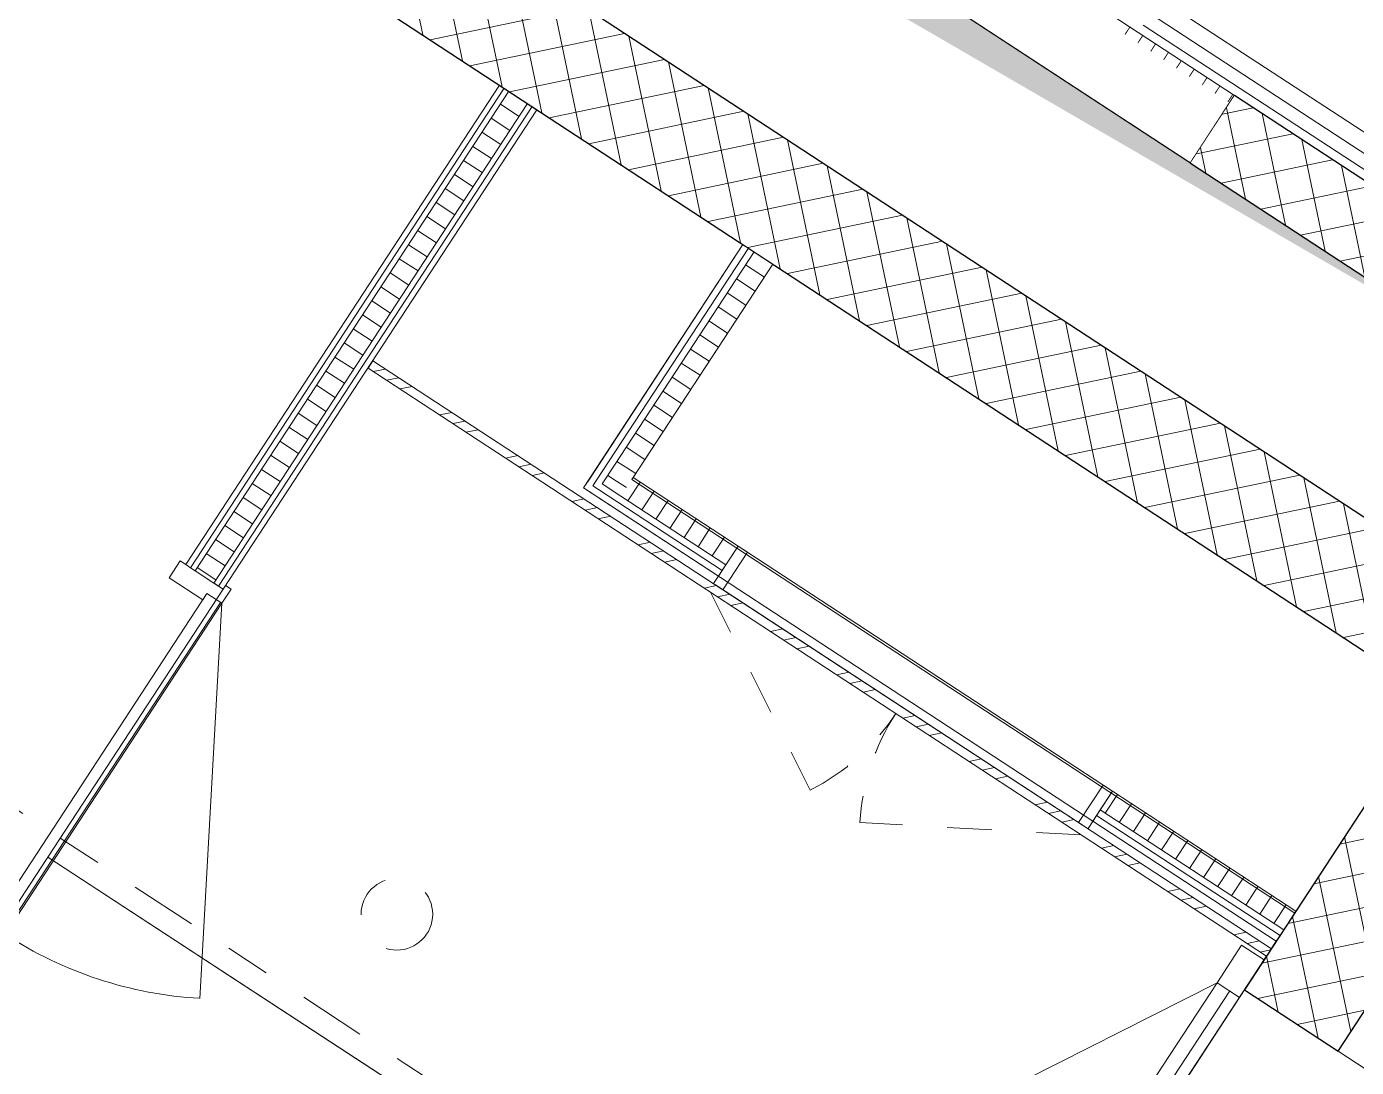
# Model space of a CAD drawing. Header units: metres. Extents: x 2696278.3 to 2696314, y 1245153.2 to 1245192.4.
# Drawn here: x 2696289.467 to 2696292.439, y 1245168.509 to 1245170.835 of the extents above; entities that cross this region are included whole.
import ezdxf

# ---------------------------------------------------------------- set-up
doc = ezdxf.new("R2010")
doc.units = ezdxf.units.M
doc.set_wipeout_variables(frame=1)
for name, pattern in [('000_hbf_Strich 2_1mm', [0.15, 0.1, -0.05]), ('000_hbf_Strichpunkt 3_1_1mm Achsen', [0.25, 0.15, -0.05, 0, -0.05]), ('Strich 1 für MST 1_100', [0.075, 0.05, -0.025]), ('Wipeout_Contour', [10000, 0, -10000])]:
    doc.linetypes.add(name, pattern=pattern)
for name, color, linetype in [('0 Schichttrennlinien', 7, 'Continuous'), ('00_kosmetik 2D-pläne.HBF Schichttrennlinien', 7, 'Continuous'), ('010 Türen', 7, 'Continuous'), ('0_C22_Innenwandkonstruktion.3D', 7, 'Continuous'), ('0_C22_Innenwandkonstruktion.3D Bauteilschraffuren', 7, 'Continuous'), ('0_C22_Innenwandkonstruktion.3D Schichttrennlinien', 7, 'Continuous'), ('0_C42_Treppe_ Rampe.3D', 7, 'Continuous'), ('0_C51_Durchbruch_ Schiltz zu Konstruktion.3D', 7, 'Continuous'), ('0_G20_Bodenbelag.3D', 7, 'Continuous'), ('0_J11_Allgemeines Mobiliar.3D Bauteilschraffuren', 7, 'Continuous'), ('1_M01_Achsen.V', 7, 'Continuous'), ('1_R01_Raumstempel.V Kontur', 7, 'Continuous')]:
    doc.layers.add(name, color=color, linetype=linetype)
pattern_1 = [(146.8, (2696295.289407, 1245171.756836), (0.02053362, 0.03137866), [])]
pattern_2 = [(236.8, (2696295.289407, 1245171.756836), (0.03137866, -0.02053362), [])]
pattern_3 = [(56.8, (2696295.289407, 1245171.756836), (-0.03137866, 0.02053362), [])]
pattern_4 = [(11.8, (2696295.28941, 1245171.756836), (-0.0153372, 0.0734151), []), (101.8, (2696295.28941, 1245171.756836), (0.0734151, 0.0153372), [])]

msp = doc.modelspace()

# ---------------------------------------------------------------- hatches: boundary and pattern name
at = {"layer": '0_C22_Innenwandkonstruktion.3D Bauteilschraffuren', "linetype": 'Continuous', "lineweight": 0, "true_color": 0xffffff}
h = msp.add_hatch(dxfattribs=at)
h.set_pattern_fill('DÄMMSTOFF__ALLGEMEIN_VER_31', angle=-33.2, style=0, pattern_type=2)
h.set_pattern_definition(pattern_3)
h.paths.add_polyline_path([(2696291.4096, 1245169.2998), (2696291.4206, 1245169.3165), (2696291.0064, 1245169.5876), (2696290.9954, 1245169.5708)])
h = msp.add_hatch(dxfattribs=at)
h.set_pattern_fill('DÄMMSTOFF__ALLGEMEIN_VER_31', angle=-33.2, style=0, pattern_type=2)
h.set_pattern_definition(pattern_3)
h.paths.add_polyline_path([(2696291.8238, 1245169.0288), (2696291.8348, 1245169.0455), (2696291.4206, 1245169.3165), (2696291.4096, 1245169.2998)])
at = {"layer": '0_J11_Allgemeines Mobiliar.3D Bauteilschraffuren', "linetype": 'Continuous', "lineweight": 18}
for points in [[(2696291.9319, 1245170.8343), (2696291.9209, 1245170.8176), (2696291.9226, 1245170.8165), (2696291.9335, 1245170.8333)], [(2696291.9606, 1245170.8155), (2696291.9497, 1245170.7988), (2696291.9513, 1245170.7977), (2696291.9623, 1245170.8144)], [(2696291.9893, 1245170.7967), (2696291.9784, 1245170.78), (2696291.9801, 1245170.7789), (2696291.991, 1245170.7956)], [(2696292.0181, 1245170.7779), (2696292.0071, 1245170.7612), (2696292.0088, 1245170.7601), (2696292.0198, 1245170.7768)], [(2696292.0468, 1245170.7591), (2696292.0359, 1245170.7424), (2696292.0376, 1245170.7413), (2696292.0485, 1245170.758)], [(2696292.0756, 1245170.7403), (2696292.0646, 1245170.7236), (2696292.0663, 1245170.7225), (2696292.0772, 1245170.7392)], [(2696292.1043, 1245170.7215), (2696292.0934, 1245170.7048), (2696292.095, 1245170.7037), (2696292.106, 1245170.7204)], [(2696292.1331, 1245170.7027), (2696292.1221, 1245170.686), (2696292.1238, 1245170.6849), (2696292.1347, 1245170.7016)], [(2696292.1618, 1245170.6839), (2696292.1508, 1245170.6672), (2696292.1525, 1245170.6661), (2696292.1635, 1245170.6828)]]:
    msp.add_hatch(color=252, dxfattribs=at).paths.add_polyline_path(points)

# ---------------------------------------------------------------- linework, layer by layer
at = {"color": 7, "linetype": '000_hbf_Strich 2_1mm', "lineweight": 13, "flags": 128}
msp.add_lwpolyline([(2696290.5935, 1245171.4951), (2696293.041, 1245169.8934), (2696292.7946, 1245169.5169), (2696290.3471, 1245171.1185)], close=True, dxfattribs=at)
at = {"layer": '00_kosmetik 2D-pläne.HBF Schichttrennlinien', "color": 7, "linetype": 'Continuous', "lineweight": 13}
msp.add_line((2696291.2001, 1245171.0981), (2696292.1206, 1245170.4958), dxfattribs=at)
at = {"layer": '010 Türen', "color": 7, "linetype": 'Continuous', "lineweight": 13}
for p, q in [((2696290.9954, 1245169.5708), (2696290.9913, 1245169.5736)), ((2696291.0064, 1245169.5876), (2696290.9954, 1245169.5708)), ((2696291.0064, 1245169.5876), (2696290.9954, 1245169.5708)), ((2696291.0231, 1245169.5766), (2696291.0064, 1245169.5876)), ((2696291.4206, 1245169.3165), (2696291.0064, 1245169.5876)), ((2696289.3862, 1245168.8284), (2696289.8702, 1245169.5681)), ((2696289.9037, 1245169.5462), (2696289.4197, 1245168.8065)), ((2696289.9037, 1245169.5462), (2696289.8544, 1245168.6635)), ((2696289.8609, 1245169.5538), (2696289.8702, 1245169.5681)), ((2696290.9954, 1245169.5708), (2696291.4096, 1245169.2998)), ((2696291.4206, 1245169.3165), (2696291.4096, 1245169.2998)), ((2696291.4096, 1245169.2998), (2696291.4206, 1245169.3165)), ((2696291.8348, 1245169.0455), (2696291.4206, 1245169.3165)), ((2696291.4096, 1245169.2998), (2696291.8238, 1245169.0288)), ((2696291.8181, 1245169.0564), (2696291.8348, 1245169.0455)), ((2696291.8348, 1245169.0455), (2696291.8238, 1245169.0288)), ((2696291.8238, 1245169.0288), (2696291.8348, 1245169.0455)), ((2696291.8238, 1245169.0288), (2696291.828, 1245169.026)), ((2696292.1276, 1245168.6985), (2696291.235, 1245168.2477)), ((2696292.1276, 1245168.6985), (2696291.58, 1245167.8618))]:
    msp.add_line(p, q, dxfattribs=at)
at = {"layer": '010 Türen', "color": 7, "linetype": 'Strich 1 für MST 1_100', "lineweight": 5}
for p, q in [((2696290.9954, 1245169.5708), (2696291.2186, 1245169.129)), ((2696291.8238, 1245169.0288), (2696291.3296, 1245169.0564))]:
    msp.add_line(p, q, dxfattribs=at)
for centre, start, end in [((2696290.9954, 1245169.5708), 296.8, 326.8), ((2696291.8238, 1245169.0288), 146.8, 176.8)]:
    msp.add_arc(centre, 0.495, start, end, dxfattribs=at)
at = {"layer": '010 Türen', "color": 7, "linetype": 'Continuous', "lineweight": 13}
msp.add_arc((2696289.9037, 1245169.5462), 0.884, 236.8, 266.8, dxfattribs=at)
at = {"layer": '0_C22_Innenwandkonstruktion.3D', "color": 7, "linetype": 'Continuous', "lineweight": 25, "flags": 128}
msp.add_lwpolyline([(2696292.0683, 1245170.53), (2696292.1668, 1245170.6806)], dxfattribs=at)
at = {"layer": '0_C42_Treppe_ Rampe.3D', "color": 7, "linetype": 'Continuous', "lineweight": 13}
msp.add_line((2696291.9623, 1245170.8383), (2696292.9664, 1245170.1813), dxfattribs=at)
at = {"layer": '0_G20_Bodenbelag.3D', "color": 255, "linetype": 'Wipeout_Contour', "lineweight": 18, "flags": 128}
for points in [[(2696294.7354, 1245172.848), (2696295.3815, 1245173.8353), (2696295.7162, 1245173.6163), (2696296.3158, 1245174.5326), (2696296.1066, 1245174.6695), (2696296.676, 1245175.5397), (2696298.4332, 1245174.3898), (2696297.8638, 1245173.5195), (2696297.6546, 1245173.6564), (2696297.055, 1245172.7402), (2696297.4148, 1245172.5048), (2696296.8946, 1245171.7098), (2696297.1038, 1245171.5729), (2696295.5049, 1245169.1296), (2696295.2957, 1245169.2665), (2696295.0603, 1245168.9067), (2696294.7005, 1245169.1421), (2696293.7368, 1245167.6695), (2696293.946, 1245167.5326), (2696293.3765, 1245166.6623), (2696293.1673, 1245166.7992), (2696291.8285, 1245167.6753), (2696291.6193, 1245167.8122), (2696292.1888, 1245168.6824), (2696292.398, 1245168.5455), (2696293.3617, 1245170.0182), (2696293.1943, 1245170.1277), (2696294.9027, 1245172.7384)], [(2696285.53, 1245171.1994), (2696286.3919, 1245170.6354), (2696289.2536, 1245168.7627), (2696289.2837, 1245168.8087), (2696289.3674, 1245168.754), (2696289.8821, 1245169.5405), (2696289.7984, 1245169.5953), (2696290.524, 1245170.704), (2696290.001, 1245171.0462), (2696290.3897, 1245171.6403), (2696287.1891, 1245173.7347)], [(2696285.4201, 1245167.3275), (2696283.723, 1245168.438), (2696281.7847, 1245165.4759), (2696288.3742, 1245161.1638), (2696290.2469, 1245164.0256), (2696288.8536, 1245164.9373), (2696290.9043, 1245168.0709), (2696291.5235, 1245167.6657), (2696292.2599, 1245168.7912), (2696290.7119, 1245169.8042), (2696291.0678, 1245170.3481), (2696290.6076, 1245170.6492), (2696289.8575, 1245169.5029), (2696289.3428, 1245168.7163), (2696289.2825, 1245168.6243), (2696287.1723, 1245170.0052)]]:
    msp.add_lwpolyline(points, close=True, dxfattribs=at)
at = {"layer": '0_G20_Bodenbelag.3D', "color": 254, "linetype": 'Continuous', "lineweight": 18, "flags": 128}
msp.add_lwpolyline([(2696291.6193, 1245167.8122), (2696292.1632, 1245167.4563), (2696292.7327, 1245168.3265), (2696292.1888, 1245168.6824)], close=True, dxfattribs=at)
at = {"layer": '1_R01_Raumstempel.V Kontur', "color": 51, "linetype": 'Continuous', "lineweight": 0, "true_color": 0xffffa8, "flags": 128}
msp.add_lwpolyline([(2696295.3808, 1245173.8358), (2696293.1222, 1245175.3138), (2696290.7129, 1245171.632), (2696292.9716, 1245170.154)], close=True, dxfattribs=at)
at = {"layer": '1_R01_Raumstempel.V Kontur', "color": 21, "linetype": 'Continuous', "lineweight": 0, "true_color": 0xffa8a8, "flags": 128}
for points in [[(2696287.1883, 1245173.7353), (2696285.5182, 1245171.1832), (2696286.3788, 1245170.62), (2696286.3897, 1245170.6368), (2696289.2536, 1245168.7627), (2696289.3081, 1245168.846), (2696289.3918, 1245168.7912), (2696289.4736, 1245168.9163), (2696289.9065, 1245169.5778), (2696289.8228, 1245169.6326), (2696290.524, 1245170.704), (2696290.001, 1245171.0462), (2696290.3897, 1245171.6403), (2696288.0594, 1245173.1653), (2696288.1141, 1245173.249), (2696287.3275, 1245173.7637), (2696287.2728, 1245173.68)], [(2696291.0678, 1245170.3481), (2696290.6076, 1245170.6492), (2696289.9065, 1245169.5778), (2696289.5148, 1245168.9793), (2696291.5236, 1245167.666), (2696292.2599, 1245168.7912), (2696290.7119, 1245169.8042)], [(2696285.42, 1245167.3276), (2696287.2155, 1245166.1526), (2696286.8213, 1245165.5501), (2696288.5502, 1245164.4188), (2696289.9183, 1245163.5235), (2696290.2469, 1245164.0256), (2696288.856, 1245164.9357), (2696290.9067, 1245168.0697), (2696289.5148, 1245168.9793), (2696289.2825, 1245168.6243), (2696287.1723, 1245170.0052)]]:
    msp.add_lwpolyline(points, close=True, dxfattribs=at)
at = {"layer": '1_R01_Raumstempel.V Kontur', "color": 51, "linetype": 'Continuous', "lineweight": 0, "true_color": 0xffffa8, "flags": 128}
msp.add_lwpolyline([(2696294.9027, 1245172.7384), (2696293.1943, 1245170.1277), (2696293.3617, 1245170.0182), (2696292.398, 1245168.5455), (2696292.1888, 1245168.6824), (2696291.6193, 1245167.8122), (2696291.8285, 1245167.6753), (2696293.1673, 1245166.7992), (2696293.3765, 1245166.6623), (2696293.946, 1245167.5325), (2696293.7368, 1245167.6694), (2696294.7005, 1245169.1421), (2696295.0603, 1245168.9067), (2696295.2957, 1245169.2665), (2696295.4715, 1245169.1515), (2696297.0704, 1245171.5948)], dxfattribs=at)

# ---------------------------------------------------------------- next in the draw order: wipeouts: each hides what was drawn before it
at = {"color": 254, "linetype": 'Wipeout_Contour', "lineweight": 0, "ltscale": 15.690938}
msp.add_wipeout([(2696290.7119, 1245169.8042), (2696290.7245, 1245169.796), (2696290.7327, 1245169.8085)], dxfattribs=at).dxf.layer = '0_C22_Innenwandkonstruktion.3D Bauteilschraffuren'
at = {"color": 254, "linetype": 'Wipeout_Contour', "lineweight": 0, "ltscale": 17.279883}
msp.add_wipeout([(2696291.8499, 1245169.0595), (2696292.2599, 1245168.7912), (2696292.2682, 1245168.8037), (2696291.8581, 1245169.072)], dxfattribs=at).dxf.layer = '0_C22_Innenwandkonstruktion.3D Bauteilschraffuren'

# ---------------------------------------------------------------- next in the draw order: wipeouts: each hides what was drawn before it
at = {"color": 254, "linetype": 'Wipeout_Contour', "lineweight": 0, "ltscale": 15.628823}
msp.add_wipeout([(2696290.7327, 1245169.8085), (2696290.7452, 1245169.8003), (2696290.7535, 1245169.8129)], dxfattribs=at).dxf.layer = '0_C22_Innenwandkonstruktion.3D Bauteilschraffuren'
at = {"color": 254, "linetype": 'Wipeout_Contour', "lineweight": 0, "ltscale": 17.222397}
msp.add_wipeout([(2696292.2764, 1245168.8163), (2696291.8664, 1245169.0846), (2696291.8581, 1245169.072), (2696292.2682, 1245168.8037)], dxfattribs=at).dxf.layer = '0_C22_Innenwandkonstruktion.3D Bauteilschraffuren'

# ---------------------------------------------------------------- next in the draw order: wipeouts: each hides what was drawn before it
at = {"color": 254, "linetype": 'Wipeout_Contour', "lineweight": 0, "ltscale": 14.300609}
msp.add_wipeout([(2696290.7201, 1245169.8167), (2696290.7119, 1245169.8042), (2696290.7327, 1245169.8085)], dxfattribs=at).dxf.layer = '0_C22_Innenwandkonstruktion.3D Bauteilschraffuren'
at = {"color": 254, "linetype": 'Wipeout_Contour', "lineweight": 0, "ltscale": 15.496808}
msp.add_wipeout([(2696290.7535, 1245169.8129), (2696290.7953, 1245169.7855), (2696290.8227, 1245169.8273)], dxfattribs=at).dxf.layer = '0_C22_Innenwandkonstruktion.3D Bauteilschraffuren'
at = {"color": 254, "linetype": 'Wipeout_Contour', "lineweight": 0, "ltscale": 17.095816}
msp.add_wipeout([(2696292.3038, 1245168.8581), (2696291.8937, 1245169.1264), (2696291.8664, 1245169.0846), (2696292.2764, 1245168.8163)], dxfattribs=at).dxf.layer = '0_C22_Innenwandkonstruktion.3D Bauteilschraffuren'

# ---------------------------------------------------------------- next in the draw order: hatches: boundary and pattern name
at = {"layer": '0_C22_Innenwandkonstruktion.3D Bauteilschraffuren', "linetype": 'Continuous', "lineweight": 0, "true_color": 0x000000}
h = msp.add_hatch(dxfattribs=at)
h.set_pattern_fill('DÄMMSTOFF__ALLGEMEIN_VER_31', color=18, angle=-33.2, style=0, pattern_type=2)
h.set_pattern_definition(pattern_1)
h.paths.add_polyline_path([(2696290.7535, 1245169.8129), (2696290.7953, 1245169.7855), (2696290.8227, 1245169.8273)])
h = msp.add_hatch(dxfattribs=at)
h.set_pattern_fill('DÄMMSTOFF__ALLGEMEIN_VER_31', color=18, angle=-33.2, style=0, pattern_type=2)
h.set_pattern_definition(pattern_2)
h.paths.add_polyline_path([(2696292.3038, 1245168.8581), (2696291.8937, 1245169.1264), (2696291.8664, 1245169.0846), (2696292.2764, 1245168.8163)])

# ---------------------------------------------------------------- next in the draw order: linework, layer by layer
at = {"layer": '010 Türen', "color": 7, "linetype": 'Continuous', "lineweight": 13}
for p, q in [((2696291.8728, 1245169.1401), (2696291.8181, 1245169.0564)), ((2696291.8937, 1245169.1264), (2696291.8728, 1245169.1401)), ((2696291.828, 1245169.026), (2696291.8937, 1245169.1264)), ((2696291.8664, 1245169.0846), (2696291.8937, 1245169.1264)), ((2696291.8664, 1245169.0846), (2696291.8937, 1245169.1264)), ((2696291.8499, 1245169.0595), (2696291.8581, 1245169.072)), ((2696291.8499, 1245169.0595), (2696291.8581, 1245169.072)), ((2696291.8581, 1245169.072), (2696291.8664, 1245169.0846)), ((2696291.8581, 1245169.072), (2696291.8664, 1245169.0846))]:
    msp.add_line(p, q, dxfattribs=at)
at = {"layer": '0_C22_Innenwandkonstruktion.3D', "color": 7, "linetype": 'Continuous', "lineweight": 13}
for p, q in [((2696291.8664, 1245169.0846), (2696291.8937, 1245169.1264)), ((2696291.8499, 1245169.0595), (2696291.8581, 1245169.072)), ((2696291.8581, 1245169.072), (2696291.8664, 1245169.0846))]:
    msp.add_line(p, q, dxfattribs=at)
at = {"layer": '0_C22_Innenwandkonstruktion.3D', "color": 7, "linetype": 'Continuous', "lineweight": 13, "flags": 128}
for points in [[(2696292.3038, 1245168.8581), (2696291.8937, 1245169.1264)], [(2696291.8499, 1245169.0595), (2696292.2599, 1245168.7912)], [(2696292.3038, 1245168.8581), (2696292.2764, 1245168.8163)], [(2696292.2682, 1245168.8037), (2696292.2599, 1245168.7912)], [(2696292.2764, 1245168.8163), (2696292.2682, 1245168.8037)]]:
    msp.add_lwpolyline(points, dxfattribs=at)
at = {"layer": '0_C22_Innenwandkonstruktion.3D Schichttrennlinien', "color": 7, "linetype": 'Continuous', "lineweight": 5}
for p, q in [((2696291.8581, 1245169.072), (2696292.2682, 1245168.8037)), ((2696291.8664, 1245169.0846), (2696292.2764, 1245168.8163))]:
    msp.add_line(p, q, dxfattribs=at)

# ---------------------------------------------------------------- next in the draw order: wipeouts: each hides what was drawn before it
at = {"color": 254, "linetype": 'Wipeout_Contour', "lineweight": 0, "ltscale": 18.851991}
msp.add_wipeout([(2696290.7201, 1245169.8167), (2696290.7327, 1245169.8085), (2696291.0804, 1245170.3399), (2696291.0678, 1245170.3481)], dxfattribs=at).dxf.layer = '0_C22_Innenwandkonstruktion.3D Bauteilschraffuren'

# ---------------------------------------------------------------- next in the draw order: wipeouts: each hides what was drawn before it
at = {"color": 254, "linetype": 'Wipeout_Contour', "lineweight": 0, "ltscale": 14.238721}
msp.add_wipeout([(2696290.7409, 1245169.8211), (2696290.7327, 1245169.8085), (2696290.7535, 1245169.8129)], dxfattribs=at).dxf.layer = '0_C22_Innenwandkonstruktion.3D Bauteilschraffuren'

# ---------------------------------------------------------------- next in the draw order: linework, layer by layer
at = {"layer": '0_C22_Innenwandkonstruktion.3D', "color": 7, "linetype": 'Continuous', "lineweight": 13, "flags": 128}
msp.add_lwpolyline([(2696290.7119, 1245169.8042), (2696290.7245, 1245169.796)], dxfattribs=at)

# ---------------------------------------------------------------- next in the draw order: wipeouts: each hides what was drawn before it
at = {"color": 254, "linetype": 'Wipeout_Contour', "lineweight": 0, "ltscale": 18.793543}
msp.add_wipeout([(2696290.7535, 1245169.8129), (2696291.093, 1245170.3317), (2696291.0804, 1245170.3399), (2696290.7409, 1245169.8211)], dxfattribs=at).dxf.layer = '0_C22_Innenwandkonstruktion.3D Bauteilschraffuren'

# ---------------------------------------------------------------- next in the draw order: wipeouts: each hides what was drawn before it
at = {"color": 254, "linetype": 'Wipeout_Contour', "lineweight": 0, "ltscale": 14.097241}
msp.add_wipeout([(2696290.7808, 1245169.8547), (2696290.7535, 1245169.8129), (2696290.8227, 1245169.8273)], dxfattribs=at).dxf.layer = '0_C22_Innenwandkonstruktion.3D Bauteilschraffuren'

# ---------------------------------------------------------------- next in the draw order: hatches: boundary and pattern name
at = {"layer": '0_C22_Innenwandkonstruktion.3D Bauteilschraffuren', "linetype": 'Continuous', "lineweight": 0, "true_color": 0x000000}
h = msp.add_hatch(dxfattribs=at)
h.set_pattern_fill('DÄMMSTOFF__ALLGEMEIN_VER_31', color=18, angle=-33.2, style=0, pattern_type=2)
h.set_pattern_definition(pattern_1)
h.paths.add_polyline_path([(2696290.7808, 1245169.8547), (2696290.7535, 1245169.8129), (2696290.8227, 1245169.8273)])

# ---------------------------------------------------------------- next in the draw order: linework, layer by layer
at = {"layer": '0_C22_Innenwandkonstruktion.3D Schichttrennlinien', "color": 7, "linetype": 'Continuous', "lineweight": 5}
for p, q in [((2696290.7409, 1245169.8211), (2696290.7327, 1245169.8085)), ((2696290.7327, 1245169.8085), (2696290.7452, 1245169.8003))]:
    msp.add_line(p, q, dxfattribs=at)

# ---------------------------------------------------------------- next in the draw order: wipeouts: each hides what was drawn before it
at = {"color": 254, "linetype": 'Wipeout_Contour', "lineweight": 0, "ltscale": 18.636427}
msp.add_wipeout([(2696290.8227, 1245169.8273), (2696291.1348, 1245170.3043), (2696291.093, 1245170.3317), (2696290.7808, 1245169.8547)], dxfattribs=at).dxf.layer = '0_C22_Innenwandkonstruktion.3D Bauteilschraffuren'

# ---------------------------------------------------------------- next in the draw order: hatches: boundary and pattern name
at = {"layer": '0_C22_Innenwandkonstruktion.3D Bauteilschraffuren', "linetype": 'Continuous', "lineweight": 0, "true_color": 0x000000}
h = msp.add_hatch(dxfattribs=at)
h.set_pattern_fill('DÄMMSTOFF__ALLGEMEIN_VER_31', color=18, angle=-33.2, style=0, pattern_type=2)
h.set_pattern_definition(pattern_1)
h.paths.add_polyline_path([(2696290.8227, 1245169.8273), (2696291.1348, 1245170.3043), (2696291.093, 1245170.3317), (2696290.7808, 1245169.8547)])

# ---------------------------------------------------------------- next in the draw order: linework, layer by layer
at = {"layer": '0_C22_Innenwandkonstruktion.3D', "color": 7, "linetype": 'Continuous', "lineweight": 13, "flags": 128}
for points in [[(2696291.0678, 1245170.3481), (2696290.7119, 1245169.8042)], [(2696291.0804, 1245170.3399), (2696291.0678, 1245170.3481)], [(2696291.093, 1245170.3317), (2696291.0804, 1245170.3399)], [(2696291.1348, 1245170.3043), (2696291.093, 1245170.3317)], [(2696290.8227, 1245169.8273), (2696291.1348, 1245170.3043)]]:
    msp.add_lwpolyline(points, dxfattribs=at)
at = {"layer": '0_C22_Innenwandkonstruktion.3D Schichttrennlinien', "color": 7, "linetype": 'Continuous', "lineweight": 5}
for p, q in [((2696291.0804, 1245170.3399), (2696290.7409, 1245169.8211)), ((2696291.093, 1245170.3317), (2696290.7808, 1245169.8547)), ((2696290.7808, 1245169.8547), (2696290.7535, 1245169.8129)), ((2696290.7535, 1245169.8129), (2696290.7953, 1245169.7855))]:
    msp.add_line(p, q, dxfattribs=at)

# ---------------------------------------------------------------- next in the draw order: wipeouts: each hides what was drawn before it
at = {"color": 254, "linetype": 'Wipeout_Contour', "lineweight": 0, "ltscale": 19.553421}
msp.add_wipeout([(2696290.7327, 1245169.8085), (2696290.7245, 1245169.796), (2696291.0132, 1245169.6071), (2696291.0214, 1245169.6196)], dxfattribs=at).dxf.layer = '0_C22_Innenwandkonstruktion.3D Bauteilschraffuren'

# ---------------------------------------------------------------- next in the draw order: wipeouts: each hides what was drawn before it
at = {"color": 254, "linetype": 'Wipeout_Contour', "lineweight": 0, "ltscale": 19.487492}
msp.add_wipeout([(2696290.7452, 1245169.8003), (2696291.0214, 1245169.6196), (2696291.0296, 1245169.6322), (2696290.7535, 1245169.8129)], dxfattribs=at).dxf.layer = '0_C22_Innenwandkonstruktion.3D Bauteilschraffuren'

# ---------------------------------------------------------------- next in the draw order: linework, layer by layer
at = {"layer": '0_C22_Innenwandkonstruktion.3D Schichttrennlinien', "color": 7, "linetype": 'Continuous', "lineweight": 5}
msp.add_line((2696290.7327, 1245169.8085), (2696290.7452, 1245169.8003), dxfattribs=at)

# ---------------------------------------------------------------- next in the draw order: wipeouts: each hides what was drawn before it
at = {"color": 254, "linetype": 'Wipeout_Contour', "lineweight": 0, "ltscale": 19.324045}
msp.add_wipeout([(2696290.8227, 1245169.8273), (2696290.7953, 1245169.7855), (2696291.0296, 1245169.6322), (2696291.057, 1245169.674)], dxfattribs=at).dxf.layer = '0_C22_Innenwandkonstruktion.3D Bauteilschraffuren'

# ---------------------------------------------------------------- next in the draw order: hatches: boundary and pattern name
at = {"layer": '0_C22_Innenwandkonstruktion.3D Bauteilschraffuren', "linetype": 'Continuous', "lineweight": 0, "true_color": 0x000000}
h = msp.add_hatch(dxfattribs=at)
h.set_pattern_fill('DÄMMSTOFF__ALLGEMEIN_VER_31', color=18, angle=-33.2, style=0, pattern_type=2)
h.set_pattern_definition(pattern_2)
h.paths.add_polyline_path([(2696290.8227, 1245169.8273), (2696290.7953, 1245169.7855), (2696291.0296, 1245169.6322), (2696291.057, 1245169.674)])

# ---------------------------------------------------------------- next in the draw order: linework, layer by layer
at = {"layer": '010 Türen', "color": 7, "linetype": 'Continuous', "lineweight": 13}
for p, q in [((2696290.9913, 1245169.5736), (2696291.057, 1245169.674)), ((2696291.0296, 1245169.6322), (2696291.057, 1245169.674)), ((2696291.0296, 1245169.6322), (2696291.057, 1245169.674)), ((2696291.8937, 1245169.1264), (2696291.057, 1245169.674)), ((2696291.057, 1245169.674), (2696291.0779, 1245169.6603)), ((2696291.0779, 1245169.6603), (2696291.0231, 1245169.5766)), ((2696291.0132, 1245169.6071), (2696291.0214, 1245169.6196)), ((2696291.0132, 1245169.6071), (2696291.0214, 1245169.6196)), ((2696291.0214, 1245169.6196), (2696291.0296, 1245169.6322)), ((2696291.0214, 1245169.6196), (2696291.0296, 1245169.6322))]:
    msp.add_line(p, q, dxfattribs=at)
at = {"layer": '0_C22_Innenwandkonstruktion.3D', "color": 7, "linetype": 'Continuous', "lineweight": 13}
for p, q in [((2696291.0296, 1245169.6322), (2696291.057, 1245169.674)), ((2696291.0132, 1245169.6071), (2696291.0214, 1245169.6196)), ((2696291.0214, 1245169.6196), (2696291.0296, 1245169.6322))]:
    msp.add_line(p, q, dxfattribs=at)
at = {"layer": '0_C22_Innenwandkonstruktion.3D', "color": 7, "linetype": 'Continuous', "lineweight": 13, "flags": 128}
for points in [[(2696291.057, 1245169.674), (2696290.8227, 1245169.8273)], [(2696290.7245, 1245169.796), (2696291.0132, 1245169.6071)]]:
    msp.add_lwpolyline(points, dxfattribs=at)
at = {"layer": '0_C22_Innenwandkonstruktion.3D Schichttrennlinien', "color": 7, "linetype": 'Continuous', "lineweight": 5}
for p, q in [((2696290.7535, 1245169.8129), (2696290.7953, 1245169.7855)), ((2696290.7452, 1245169.8003), (2696291.0214, 1245169.6196)), ((2696290.7953, 1245169.7855), (2696291.0296, 1245169.6322))]:
    msp.add_line(p, q, dxfattribs=at)
at = {"layer": '1_R01_Raumstempel.V Kontur', "color": 151, "linetype": 'Continuous', "lineweight": 0, "true_color": 0xa8c0ff, "flags": 128}
for points in [[(2696290.5935, 1245171.4951), (2696290.3471, 1245171.1185), (2696292.7946, 1245169.5169), (2696293.041, 1245169.8934)], [(2696292.6159, 1245169.3351), (2696291.1348, 1245170.3043), (2696290.8199, 1245169.8231), (2696292.301, 1245168.8539)]]:
    msp.add_lwpolyline(points, close=True, dxfattribs=at)

# ---------------------------------------------------------------- next in the draw order: wipeouts: each hides what was drawn before it
at = {"color": 254, "linetype": 'Wipeout_Contour', "lineweight": 0, "ltscale": 19.10267}
msp.add_wipeout([(2696290.2302, 1245170.0716), (2696292.238, 1245168.7577), (2696292.249, 1245168.7745), (2696290.2412, 1245170.0883)], dxfattribs=at).dxf.layer = '0_C22_Innenwandkonstruktion.3D Bauteilschraffuren'

# ---------------------------------------------------------------- next in the draw order: hatches: boundary and pattern name
at = {"layer": '0_C22_Innenwandkonstruktion.3D Bauteilschraffuren', "linetype": 'Continuous', "lineweight": 0, "true_color": 0x000000}
h = msp.add_hatch(dxfattribs=at)
h.set_pattern_fill('HOLZWERKSTOFF_0001', color=18, angle=-33.2, style=0, pattern_type=2)
h.set_pattern_definition([(191.8, (2696295.28941, 1245171.75684), (-0.025562, 0.1223584), []), (191.8, (2696295.29452, 1245171.73236), (-0.025562, 0.1223584), []), (191.8, (2696295.29963, 1245171.70789), (-0.025562, 0.1223584), [])])
h.paths.add_polyline_path([(2696290.2302, 1245170.0716), (2696292.238, 1245168.7577), (2696292.249, 1245168.7745), (2696290.2412, 1245170.0883)])

# ---------------------------------------------------------------- next in the draw order: linework, layer by layer
at = {"layer": '0 Schichttrennlinien', "color": 7, "linetype": '000_hbf_Strichpunkt 3_1_1mm Achsen', "lineweight": 13}
msp.add_circle((2696290.2947, 1245168.8513), 0.08, dxfattribs=at)
at = {"layer": '0_C22_Innenwandkonstruktion.3D', "color": 7, "linetype": 'Continuous', "lineweight": 18, "flags": 128}
for points in [[(2696290.2412, 1245170.0883), (2696290.2302, 1245170.0716)], [(2696292.249, 1245168.7745), (2696290.2412, 1245170.0883)], [(2696290.2302, 1245170.0716), (2696292.238, 1245168.7577)], [(2696292.238, 1245168.7577), (2696292.249, 1245168.7745)]]:
    msp.add_lwpolyline(points, dxfattribs=at)

# ---------------------------------------------------------------- next in the draw order: wipeouts: each hides what was drawn before it
at = {"color": 254, "linetype": 'Wipeout_Contour', "lineweight": 0, "ltscale": 21.449985}
msp.add_wipeout([(2696289.8228, 1245169.6326), (2696289.8333, 1245169.6257), (2696290.5344, 1245170.6972), (2696290.524, 1245170.704)], dxfattribs=at).dxf.layer = '0_C22_Innenwandkonstruktion.3D Bauteilschraffuren'
at = {"color": 254, "linetype": 'Wipeout_Contour', "lineweight": 0, "ltscale": 12.565606}
msp.add_wipeout([(2696292.0683, 1245170.53), (2696292.8736, 1245170.003), (2696292.9722, 1245170.1536), (2696292.1668, 1245170.6806)], dxfattribs=at).dxf.layer = '0_C22_Innenwandkonstruktion.3D Bauteilschraffuren'

# ---------------------------------------------------------------- next in the draw order: hatches: boundary and pattern name
at = {"layer": '0_C22_Innenwandkonstruktion.3D Bauteilschraffuren', "linetype": 'Continuous', "lineweight": 0, "true_color": 0x000000}
h = msp.add_hatch(dxfattribs=at)
h.set_pattern_fill('BETON_0001', color=18, angle=-33.2, style=0, pattern_type=2)
h.set_pattern_definition(pattern_4)
h.paths.add_polyline_path([(2696292.0683, 1245170.53), (2696292.8736, 1245170.003), (2696292.9722, 1245170.1536), (2696292.1668, 1245170.6806)])

# ---------------------------------------------------------------- next in the draw order: linework, layer by layer
at = {"layer": '010 Türen', "color": 7, "linetype": 'Continuous', "lineweight": 13}
msp.add_line((2696289.8103, 1245169.6408), (2696289.7856, 1245169.6031), dxfattribs=at)
at = {"layer": '0_C22_Innenwandkonstruktion.3D', "color": 7, "linetype": 'Continuous', "lineweight": 25, "flags": 128}
for points in [[(2696292.9722, 1245170.1536), (2696292.1668, 1245170.6806)], [(2696292.0683, 1245170.53), (2696292.8736, 1245170.003)]]:
    msp.add_lwpolyline(points, dxfattribs=at)

# ---------------------------------------------------------------- next in the draw order: wipeouts: each hides what was drawn before it
at = {"color": 254, "linetype": 'Wipeout_Contour', "lineweight": 0, "ltscale": 21.418077}
msp.add_wipeout([(2696290.5449, 1245170.6903), (2696290.5344, 1245170.6972), (2696289.8333, 1245169.6257), (2696289.8437, 1245169.6189)], dxfattribs=at).dxf.layer = '0_C22_Innenwandkonstruktion.3D Bauteilschraffuren'

# ---------------------------------------------------------------- next in the draw order: wipeouts: each hides what was drawn before it
at = {"color": 254, "linetype": 'Wipeout_Contour', "lineweight": 0, "ltscale": 21.22812}
msp.add_wipeout([(2696289.896, 1245169.5846), (2696289.9065, 1245169.5778), (2696290.6076, 1245170.6492), (2696290.5972, 1245170.6561)], dxfattribs=at).dxf.layer = '0_C22_Innenwandkonstruktion.3D Bauteilschraffuren'

# ---------------------------------------------------------------- next in the draw order: hatches: boundary and pattern name
at = {"layer": '0_C22_Innenwandkonstruktion.3D Bauteilschraffuren', "linetype": 'Continuous', "lineweight": 0, "true_color": 0xffffff}
h = msp.add_hatch(dxfattribs=at)
h.set_pattern_fill('DÄMMSTOFF__ALLGEMEIN_VER_31', angle=-33.2, style=0, pattern_type=2)
h.set_pattern_definition(pattern_3)
h.paths.add_polyline_path([(2696289.8702, 1245169.5681), (2696289.3862, 1245168.8284), (2696289.4197, 1245168.8065), (2696289.9037, 1245169.5462)])

# ---------------------------------------------------------------- next in the draw order: linework, layer by layer
at = {"layer": '010 Türen', "color": 7, "linetype": 'Continuous', "lineweight": 13}
msp.add_line((2696289.8702, 1245169.5681), (2696289.9037, 1245169.5462), dxfattribs=at)
msp.add_line((2696289.8702, 1245169.5681), (2696289.9037, 1245169.5462), dxfattribs=at)

# ---------------------------------------------------------------- next in the draw order: wipeouts: each hides what was drawn before it
at = {"color": 254, "linetype": 'Wipeout_Contour', "lineweight": 0, "ltscale": 21.2596}
msp.add_wipeout([(2696290.5972, 1245170.6561), (2696290.5867, 1245170.6629), (2696289.8856, 1245169.5915), (2696289.896, 1245169.5846)], dxfattribs=at).dxf.layer = '0_C22_Innenwandkonstruktion.3D Bauteilschraffuren'

# ---------------------------------------------------------------- next in the draw order: wipeouts: each hides what was drawn before it
at = {"color": 254, "linetype": 'Wipeout_Contour', "lineweight": 0, "ltscale": 21.335219}
msp.add_wipeout([(2696290.5867, 1245170.6629), (2696290.5449, 1245170.6903), (2696289.8437, 1245169.6189), (2696289.8856, 1245169.5915)], dxfattribs=at).dxf.layer = '0_C22_Innenwandkonstruktion.3D Bauteilschraffuren'

# ---------------------------------------------------------------- next in the draw order: hatches: boundary and pattern name
at = {"layer": '0_C22_Innenwandkonstruktion.3D Bauteilschraffuren', "linetype": 'Continuous', "lineweight": 0, "true_color": 0x000000}
h = msp.add_hatch(dxfattribs=at)
h.set_pattern_fill('DÄMMSTOFF__ALLGEMEIN_VER_31', color=18, angle=-33.2, style=0, pattern_type=2)
h.set_pattern_definition([(326.8, (2696295.289407, 1245171.756836), (0.02053362, 0.03137866), [])])
h.paths.add_polyline_path([(2696290.5867, 1245170.6629), (2696290.5449, 1245170.6903), (2696289.8437, 1245169.6189), (2696289.8856, 1245169.5915)])
at = {"layer": '0_C51_Durchbruch_ Schiltz zu Konstruktion.3D', "linetype": 'Continuous', "lineweight": 18, "true_color": 0xbebebe}
msp.add_hatch(color=9, dxfattribs=at).paths.add_polyline_path([(2696290.3399, 1245171.1076), (2696290.5935, 1245171.4951), (2696292.6896, 1245170.1234), (2696290.6315, 1245171.3178)])

# ---------------------------------------------------------------- next in the draw order: linework, layer by layer
at = {"layer": '010 Türen', "color": 7, "linetype": 'Continuous', "lineweight": 13}
for p, q in [((2696289.9065, 1245169.5778), (2696289.8103, 1245169.6408)), ((2696289.7856, 1245169.6031), (2696289.8609, 1245169.5538)), ((2696289.8333, 1245169.6257), (2696289.8228, 1245169.6326)), ((2696289.8333, 1245169.6257), (2696289.8228, 1245169.6326)), ((2696289.8437, 1245169.6189), (2696289.8333, 1245169.6257)), ((2696289.8437, 1245169.6189), (2696289.8333, 1245169.6257)), ((2696289.8856, 1245169.5915), (2696289.8437, 1245169.6189)), ((2696289.8856, 1245169.5915), (2696289.8437, 1245169.6189)), ((2696289.896, 1245169.5846), (2696289.8856, 1245169.5915)), ((2696289.896, 1245169.5846), (2696289.8856, 1245169.5915)), ((2696289.9065, 1245169.5778), (2696289.896, 1245169.5846)), ((2696289.9065, 1245169.5778), (2696289.896, 1245169.5846)), ((2696289.9037, 1245169.5462), (2696289.9245, 1245169.578)), ((2696289.912, 1245169.5862), (2696289.9065, 1245169.5778)), ((2696289.9245, 1245169.578), (2696289.912, 1245169.5862))]:
    msp.add_line(p, q, dxfattribs=at)
at = {"layer": '0_C22_Innenwandkonstruktion.3D', "color": 7, "linetype": 'Continuous', "lineweight": 13}
for p, q in [((2696289.8333, 1245169.6257), (2696289.8228, 1245169.6326)), ((2696289.8437, 1245169.6189), (2696289.8333, 1245169.6257)), ((2696289.8856, 1245169.5915), (2696289.8437, 1245169.6189)), ((2696289.896, 1245169.5846), (2696289.8856, 1245169.5915)), ((2696289.9065, 1245169.5778), (2696289.896, 1245169.5846))]:
    msp.add_line(p, q, dxfattribs=at)
at = {"layer": '0_C22_Innenwandkonstruktion.3D', "color": 7, "linetype": 'Continuous', "lineweight": 13, "flags": 128}
for points in [[(2696290.524, 1245170.704), (2696289.8228, 1245169.6326)], [(2696290.524, 1245170.704), (2696290.5344, 1245170.6972)], [(2696290.5344, 1245170.6972), (2696290.5449, 1245170.6903)], [(2696290.5449, 1245170.6903), (2696290.5867, 1245170.6629)], [(2696289.9065, 1245169.5778), (2696290.6076, 1245170.6492)], [(2696290.5867, 1245170.6629), (2696290.5972, 1245170.6561)], [(2696290.5972, 1245170.6561), (2696290.6076, 1245170.6492)]]:
    msp.add_lwpolyline(points, dxfattribs=at)
at = {"layer": '0_C22_Innenwandkonstruktion.3D Schichttrennlinien', "color": 7, "linetype": 'Continuous', "lineweight": 5}
for p, q in [((2696290.5344, 1245170.6972), (2696289.8333, 1245169.6257)), ((2696290.5449, 1245170.6903), (2696289.8437, 1245169.6189)), ((2696289.8856, 1245169.5915), (2696290.5867, 1245170.6629)), ((2696289.896, 1245169.5846), (2696290.5972, 1245170.6561))]:
    msp.add_line(p, q, dxfattribs=at)

# ---------------------------------------------------------------- next in the draw order: wipeouts: each hides what was drawn before it
at = {"color": 254, "linetype": 'Wipeout_Contour', "lineweight": 0, "ltscale": 16.912468}
msp.add_wipeout([(2696290.2102, 1245170.9093), (2696292.6159, 1245169.3351), (2696292.7528, 1245169.5443), (2696290.3471, 1245171.1185)], dxfattribs=at).dxf.layer = '0_C22_Innenwandkonstruktion.3D Bauteilschraffuren'

# ---------------------------------------------------------------- next in the draw order: hatches: boundary and pattern name
at = {"layer": '0_C22_Innenwandkonstruktion.3D Bauteilschraffuren', "linetype": 'Continuous', "lineweight": 0, "true_color": 0x000000}
h = msp.add_hatch(dxfattribs=at)
h.set_pattern_fill('BETON_0001', color=18, angle=-33.2, style=0, pattern_type=2)
h.set_pattern_definition(pattern_4)
h.paths.add_polyline_path([(2696290.2102, 1245170.9093), (2696292.6159, 1245169.3351), (2696292.7528, 1245169.5443), (2696290.3471, 1245171.1185)])

# ---------------------------------------------------------------- next in the draw order: linework, layer by layer
at = {"color": 7, "linetype": 'Continuous', "lineweight": 13}
for p, q in [((2696292.9462, 1245170.2782), (2696292.0006, 1245170.8969)), ((2696291.9787, 1245170.8634), (2696292.9577, 1245170.2228))]:
    msp.add_line(p, q, dxfattribs=at)
at = {"layer": '0_C22_Innenwandkonstruktion.3D', "color": 7, "linetype": 'Continuous', "lineweight": 25, "flags": 128}
for points in [[(2696292.7528, 1245169.5443), (2696290.3471, 1245171.1185)], [(2696290.2102, 1245170.9093), (2696292.6159, 1245169.3351)]]:
    msp.add_lwpolyline(points, dxfattribs=at)

# ---------------------------------------------------------------- next in the draw order: wipeouts: each hides what was drawn before it
at = {"color": 254, "linetype": 'Wipeout_Contour', "lineweight": 0, "ltscale": 15.427768}
msp.add_wipeout([(2696292.9619, 1245169.4074), (2696292.7528, 1245169.5443), (2696292.1888, 1245168.6824), (2696292.398, 1245168.5455)], dxfattribs=at).dxf.layer = '0_C22_Innenwandkonstruktion.3D Bauteilschraffuren'

# ---------------------------------------------------------------- next in the draw order: hatches: boundary and pattern name
at = {"layer": '0_C22_Innenwandkonstruktion.3D Bauteilschraffuren', "linetype": 'Continuous', "lineweight": 0, "true_color": 0x000000}
h = msp.add_hatch(dxfattribs=at)
h.set_pattern_fill('BETON_0001', color=18, angle=-33.2, style=0, pattern_type=2)
h.set_pattern_definition([(101.8, (2696295.28941, 1245171.756836), (0.073415, 0.0153372), []), (191.8, (2696295.28941, 1245171.756836), (-0.0153372, 0.073415), [])])
h.paths.add_polyline_path([(2696292.9619, 1245169.4074), (2696292.7528, 1245169.5443), (2696292.1888, 1245168.6824), (2696292.398, 1245168.5455)])
at = {"layer": '0_C22_Innenwandkonstruktion.3D Bauteilschraffuren', "linetype": 'Continuous', "lineweight": 0, "true_color": 0xffffff}
h = msp.add_hatch(dxfattribs=at)
h.set_pattern_fill('DÄMMSTOFF__ALLGEMEIN_VER_31', angle=-33.2, style=0, pattern_type=2)
h.set_pattern_definition(pattern_3)
h.paths.add_polyline_path([(2696292.1778, 1245168.6657), (2696292.1276, 1245168.6985), (2696291.58, 1245167.8618), (2696291.6302, 1245167.8289)])

# ---------------------------------------------------------------- next in the draw order: linework, layer by layer
at = {"layer": '010 Türen', "color": 7, "linetype": 'Continuous', "lineweight": 13}
for p, q in [((2696292.1276, 1245168.6985), (2696292.1824, 1245168.7822)), ((2696292.1824, 1245168.7822), (2696292.2326, 1245168.7494)), ((2696292.2326, 1245168.7494), (2696292.1778, 1245168.6657)), ((2696292.1778, 1245168.6657), (2696292.1276, 1245168.6985)), ((2696292.1778, 1245168.6657), (2696292.1276, 1245168.6985)), ((2696291.6302, 1245167.8289), (2696292.1778, 1245168.6657))]:
    msp.add_line(p, q, dxfattribs=at)
at = {"layer": '010 Türen', "color": 7, "linetype": 'Continuous', "lineweight": 25}
msp.add_line((2696292.1888, 1245168.6824), (2696292.398, 1245168.5455), dxfattribs=at)
at = {"layer": '0_C22_Innenwandkonstruktion.3D', "color": 7, "linetype": 'Continuous', "lineweight": 25}
msp.add_line((2696292.1888, 1245168.6824), (2696292.398, 1245168.5455), dxfattribs=at)
at = {"layer": '0_C22_Innenwandkonstruktion.3D', "color": 7, "linetype": 'Continuous', "lineweight": 25, "flags": 128}
for points in [[(2696292.398, 1245168.5455), (2696292.9619, 1245169.4074)], [(2696292.6159, 1245169.3351), (2696292.1888, 1245168.6824)]]:
    msp.add_lwpolyline(points, dxfattribs=at)
at = {"layer": '1_M01_Achsen.V', "color": 7, "linetype": '000_hbf_Strichpunkt 3_1_1mm Achsen', "lineweight": 13}
msp.add_line((2696300.3787, 1245161.9308), (2696284.4802, 1245172.3345), dxfattribs=at)
msp.add_line((2696300.3787, 1245161.9308), (2696284.4802, 1245172.3345), dxfattribs=at)

doc.saveas('drawing.dxf')
